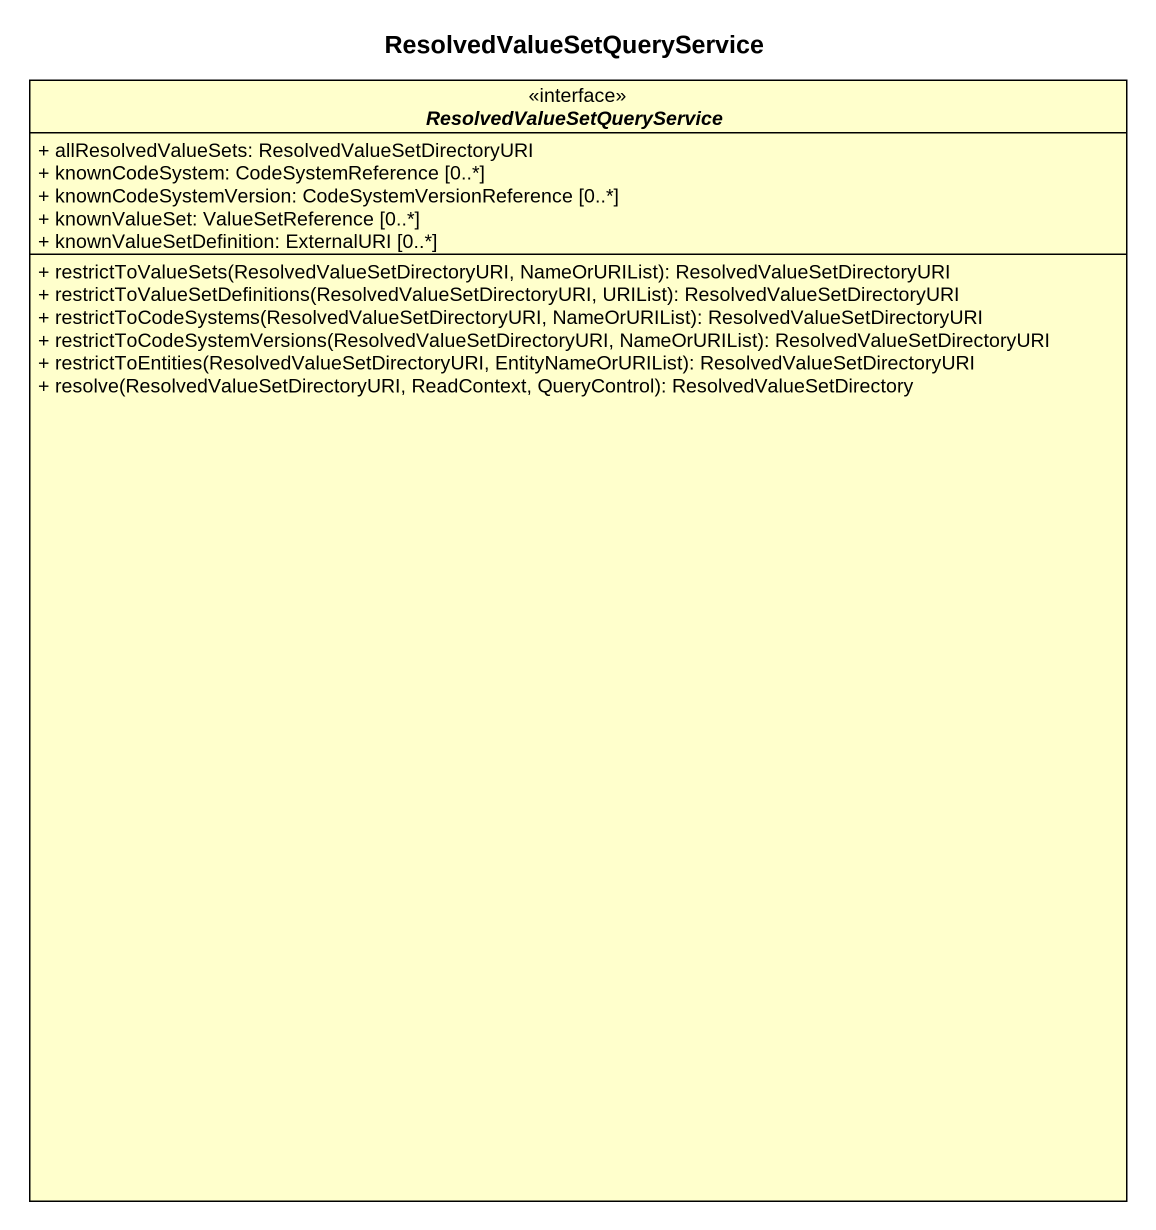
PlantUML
@startuml
title ResolvedValueSetQueryService
hide circle
hide empty members
skinparam classAttributeIconSize 0
interface ResolvedValueSetQueryService <<interface>> {
  + allResolvedValueSets: ResolvedValueSetDirectoryURI
  + knownCodeSystem: CodeSystemReference [0..*]
  + knownCodeSystemVersion: CodeSystemVersionReference [0..*]
  + knownValueSet: ValueSetReference [0..*]
  + knownValueSetDefinition: ExternalURI [0..*]
  + restrictToValueSets(ResolvedValueSetDirectoryURI, NameOrURIList): ResolvedValueSetDirectoryURI
  + restrictToValueSetDefinitions(ResolvedValueSetDirectoryURI, URIList): ResolvedValueSetDirectoryURI
  + restrictToCodeSystems(ResolvedValueSetDirectoryURI, NameOrURIList): ResolvedValueSetDirectoryURI
  + restrictToCodeSystemVersions(ResolvedValueSetDirectoryURI, NameOrURIList): ResolvedValueSetDirectoryURI
  + restrictToEntities(ResolvedValueSetDirectoryURI, EntityNameOrURIList): ResolvedValueSetDirectoryURI
  + resolve(ResolvedValueSetDirectoryURI, ReadContext, QueryControl): ResolvedValueSetDirectory
}
@enduml
